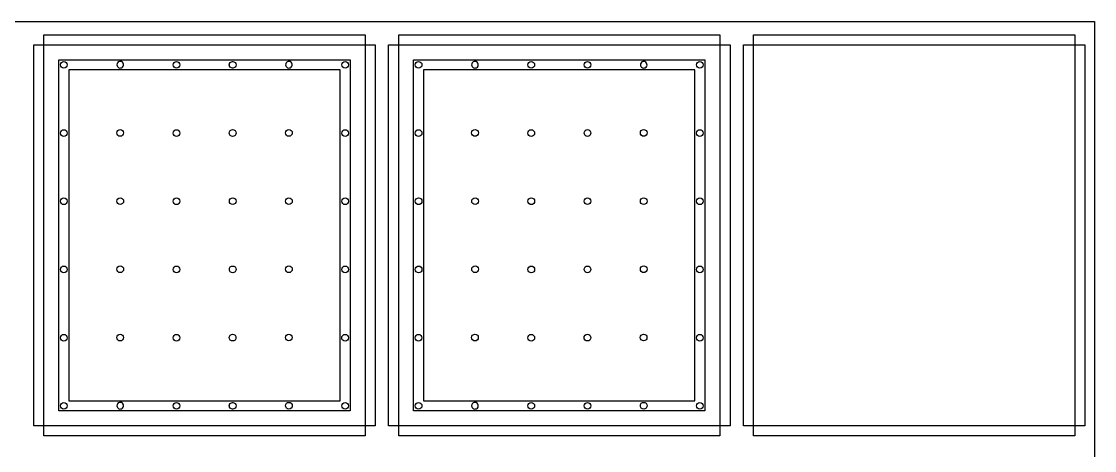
# Model space of a CAD drawing. Extents: x -158 to -62, y -42.7 to 5.3.
# Drawn here: x -102.1 to -62.02, y -10.72 to 5.33 of the extents above; entities that cross this region are included whole.
import ezdxf

# ---------------------------------------------------------------- set-up
doc = ezdxf.new("R2010")
doc.units = 0
doc.header["$MEASUREMENT"] = 0
doc.layers.add('SOLIDS', color=4, linetype='CONTINUOUS')
doc.layers.add('STOCK_PERIMETER', color=1, linetype='CONTINUOUS')

msp = doc.modelspace()

# ---------------------------------------------------------------- linework, layer by layer
at = {"layer": 'SOLIDS'}
for p, q in [((-101.262, 4.451, -0.5), (-101.262, 4.826, -0.5)), ((-101.262, 4.826, -0.5), (-101.262, 4.826, -0.137)), ((-101.262, 4.826, -0.5), (-89.262, 4.826, -0.5)), ((-101.262, 4.451, -0.137), (-101.262, 4.826, -0.137)), ((-101.262, 4.826, -0.137), (-89.262, 4.826, -0.137)), ((-89.262, 4.826, -0.5), (-89.262, 4.826, -0.137)), ((-89.262, 4.826, -0.5), (-89.262, 4.451, -0.5)), ((-89.262, 4.826, -0.137), (-89.262, 4.451, -0.137)), ((-88.012, 4.451, -0.5), (-88.012, 4.826, -0.5)), ((-88.012, 4.826, -0.5), (-88.012, 4.826, -0.137)), ((-88.012, 4.826, -0.5), (-76.012, 4.826, -0.5)), ((-88.012, 4.451, -0.137), (-88.012, 4.826, -0.137)), ((-88.012, 4.826, -0.137), (-76.012, 4.826, -0.137)), ((-76.012, 4.826, -0.5), (-76.012, 4.826, -0.137)), ((-76.012, 4.826, -0.5), (-76.012, 4.451, -0.5)), ((-76.012, 4.826, -0.137), (-76.012, 4.451, -0.137)), ((-74.762, 4.451, -0.5), (-74.762, 4.826, -0.5)), ((-74.762, 4.826, -0.5), (-74.762, 4.826, -0.137)), ((-74.762, 4.826, -0.5), (-62.762, 4.826, -0.5)), ((-74.762, 4.451, -0.137), (-74.762, 4.826, -0.137)), ((-74.762, 4.826, -0.137), (-62.762, 4.826, -0.137)), ((-62.762, 4.826, -0.5), (-62.762, 4.826, -0.137)), ((-62.762, 4.826, -0.5), (-62.762, 4.451, -0.5)), ((-62.762, 4.826, -0.137), (-62.762, 4.451, -0.137)), ((-101.637, -9.799, -0.5), (-101.637, 4.451, -0.5)), ((-101.637, 4.451, -0.5), (-101.637, 4.451, -0.137)), ((-101.637, 4.451, -0.5), (-101.262, 4.451, -0.5)), ((-101.637, -9.799, -0.137), (-101.637, 4.451, -0.137)), ((-101.637, 4.451, -0.137), (-101.262, 4.451, -0.137)), ((-101.262, 4.451, -0.5), (-101.262, 4.451, -0.137)), ((-101.262, -9.799, -0.137), (-101.262, 4.451, -0.137)), ((-101.262, 4.451, -0.137), (-89.262, 4.451, -0.137)), ((-101.262, -9.799, 0.238), (-101.262, 4.451, 0.238)), ((-101.262, 4.451, 0.238), (-89.262, 4.451, 0.238)), ((-101.262, 4.451, -0.137), (-101.262, 4.451, 0.238)), ((-89.262, 4.451, -0.5), (-89.262, 4.451, -0.137)), ((-89.262, 4.451, -0.5), (-88.887, 4.451, -0.5)), ((-89.262, 4.451, -0.137), (-89.262, -9.799, -0.137)), ((-89.262, 4.451, 0.238), (-89.262, -9.799, 0.238)), ((-89.262, 4.451, -0.137), (-88.887, 4.451, -0.137)), ((-89.262, 4.451, -0.137), (-89.262, 4.451, 0.238)), ((-88.887, 4.451, -0.5), (-88.887, 4.451, -0.137)), ((-88.887, 4.451, -0.5), (-88.887, -9.799, -0.5)), ((-88.887, 4.451, -0.137), (-88.887, -9.799, -0.137)), ((-88.387, -9.799, -0.5), (-88.387, 4.451, -0.5)), ((-88.387, 4.451, -0.5), (-88.387, 4.451, -0.137)), ((-88.387, 4.451, -0.5), (-88.012, 4.451, -0.5)), ((-88.387, -9.799, -0.137), (-88.387, 4.451, -0.137)), ((-88.387, 4.451, -0.137), (-88.012, 4.451, -0.137)), ((-88.012, 4.451, -0.5), (-88.012, 4.451, -0.137)), ((-88.012, -9.799, -0.137), (-88.012, 4.451, -0.137)), ((-88.012, 4.451, -0.137), (-76.012, 4.451, -0.137)), ((-88.012, -9.799, 0.238), (-88.012, 4.451, 0.238)), ((-88.012, 4.451, 0.238), (-76.012, 4.451, 0.238)), ((-88.012, 4.451, -0.137), (-88.012, 4.451, 0.238)), ((-76.012, 4.451, -0.5), (-76.012, 4.451, -0.137)), ((-76.012, 4.451, -0.5), (-75.637, 4.451, -0.5)), ((-76.012, 4.451, -0.137), (-76.012, -9.799, -0.137)), ((-76.012, 4.451, 0.238), (-76.012, -9.799, 0.238)), ((-76.012, 4.451, -0.137), (-75.637, 4.451, -0.137)), ((-76.012, 4.451, -0.137), (-76.012, 4.451, 0.238)), ((-75.637, 4.451, -0.5), (-75.637, 4.451, -0.137)), ((-75.637, 4.451, -0.5), (-75.637, -9.799, -0.5)), ((-75.637, 4.451, -0.137), (-75.637, -9.799, -0.137)), ((-75.137, -9.799, -0.5), (-75.137, 4.451, -0.5)), ((-75.137, 4.451, -0.5), (-75.137, 4.451, -0.137)), ((-75.137, 4.451, -0.5), (-74.762, 4.451, -0.5)), ((-75.137, -9.799, -0.137), (-75.137, 4.451, -0.137)), ((-75.137, 4.451, -0.137), (-74.762, 4.451, -0.137)), ((-74.762, 4.451, -0.5), (-74.762, 4.451, -0.137)), ((-74.762, -9.799, -0.137), (-74.762, 4.451, -0.137)), ((-74.762, 4.451, -0.137), (-62.762, 4.451, -0.137)), ((-74.762, -9.799, 0.238), (-74.762, 4.451, 0.238)), ((-74.762, 4.451, 0.238), (-62.762, 4.451, 0.238)), ((-74.762, 4.451, -0.137), (-74.762, 4.451, 0.238)), ((-62.762, 4.451, -0.137), (-62.762, 4.451, 0.238)), ((-62.762, 4.451, -0.5), (-62.387, 4.451, -0.5)), ((-62.762, 4.451, -0.137), (-62.762, -9.799, -0.137)), ((-62.762, 4.451, 0.238), (-62.762, -9.799, 0.238)), ((-62.762, 4.451, -0.137), (-62.387, 4.451, -0.137)), ((-62.762, 4.451, -0.137), (-62.762, 4.451, -0.5)), ((-62.387, 4.451, -0.5), (-62.387, 4.451, -0.137)), ((-62.387, 4.451, -0.5), (-62.387, -9.799, -0.5)), ((-62.387, 4.451, -0.137), (-62.387, -9.799, -0.137)), ((-100.705, -9.237, -0.137), (-100.705, 3.89, -0.137)), ((-100.705, 3.89, -0.137), (-100.705, 3.89, 0.238)), ((-100.705, 3.89, -0.137), (-89.825, 3.89, -0.137)), ((-100.705, -9.237, 0.238), (-100.705, 3.89, 0.238)), ((-100.705, 3.89, 0.238), (-89.825, 3.89, 0.238)), ((-100.642, 3.702, -0.137), (-100.642, 3.702, -0.5)), ((-98.536, 3.705, -0.5), (-98.536, 3.705, -0.137)), ((-98.323, 3.617, -0.137), (-98.323, 3.617, -0.5)), ((-96.4, 3.787, -0.137), (-96.4, 3.787, -0.5)), ((-94.305, 3.787, -0.137), (-94.305, 3.787, -0.5)), ((-92.236, 3.705, -0.5), (-92.236, 3.705, -0.137)), ((-92.025, 3.617, -0.137), (-92.025, 3.617, -0.5)), ((-89.887, 3.702, -0.137), (-89.887, 3.702, -0.5)), ((-89.825, 3.89, -0.137), (-89.825, 3.89, 0.238)), ((-89.825, 3.89, -0.137), (-89.825, -9.237, -0.137)), ((-89.825, 3.89, 0.238), (-89.825, -9.237, 0.238)), ((-87.455, -9.237, -0.137), (-87.455, 3.89, -0.137)), ((-87.455, 3.89, -0.137), (-87.455, 3.89, 0.238)), ((-87.455, 3.89, -0.137), (-76.575, 3.89, -0.137)), ((-87.455, -9.237, 0.238), (-87.455, 3.89, 0.238)), ((-87.455, 3.89, 0.238), (-76.575, 3.89, 0.238)), ((-87.392, 3.702, -0.137), (-87.392, 3.702, -0.5)), ((-85.286, 3.705, -0.5), (-85.286, 3.705, -0.137)), ((-85.073, 3.617, -0.137), (-85.073, 3.617, -0.5)), ((-83.15, 3.787, -0.137), (-83.15, 3.787, -0.5)), ((-81.055, 3.787, -0.137), (-81.055, 3.787, -0.5)), ((-78.986, 3.705, -0.5), (-78.986, 3.705, -0.137)), ((-78.775, 3.617, -0.137), (-78.775, 3.617, -0.5)), ((-76.637, 3.702, -0.137), (-76.637, 3.702, -0.5)), ((-76.575, 3.89, -0.137), (-76.575, 3.89, 0.238)), ((-76.575, 3.89, -0.137), (-76.575, -9.237, -0.137)), ((-76.575, 3.89, 0.238), (-76.575, -9.237, 0.238)), ((-90.2, 3.515, -0.137), (-100.33, 3.515, -0.137)), ((-100.33, 3.515, -0.137), (-100.33, 3.515, 0.238)), ((-100.33, 3.515, -0.137), (-100.33, -8.862, -0.137)), ((-90.2, 3.515, 0.238), (-100.33, 3.515, 0.238)), ((-100.33, 3.515, 0.238), (-100.33, -8.862, 0.238)), ((-90.2, -8.862, -0.137), (-90.2, 3.515, -0.137)), ((-90.2, 3.515, -0.137), (-90.2, 3.515, 0.238)), ((-90.2, -8.862, 0.238), (-90.2, 3.515, 0.238)), ((-76.95, 3.515, -0.137), (-87.08, 3.515, -0.137)), ((-87.08, 3.515, -0.137), (-87.08, 3.515, 0.238)), ((-87.08, 3.515, -0.137), (-87.08, -8.862, -0.137)), ((-76.95, 3.515, 0.238), (-87.08, 3.515, 0.238)), ((-87.08, 3.515, 0.238), (-87.08, -8.862, 0.238)), ((-76.95, -8.862, -0.137), (-76.95, 3.515, -0.137)), ((-76.95, 3.515, -0.137), (-76.95, 3.515, 0.238)), ((-76.95, -8.862, 0.238), (-76.95, 3.515, 0.238)), ((-100.432, 1.242, -0.137), (-100.432, 1.242, -0.5)), ((-87.182, 1.242, -0.137), (-87.182, 1.242, -0.5)), ((-98.536, 1.155, 0.238), (-98.536, 1.155, -0.5)), ((-96.184, 1.151, 0.238), (-96.184, 1.151, -0.5)), ((-94.212, 1.028, 0.238), (-94.212, 1.028, -0.5)), ((-92.236, 1.156, 0.238), (-92.236, 1.156, -0.5)), ((-89.887, 1.151, -0.137), (-89.887, 1.151, -0.5)), ((-85.286, 1.155, 0.238), (-85.286, 1.155, -0.5)), ((-82.934, 1.151, 0.238), (-82.934, 1.151, -0.5)), ((-80.962, 1.028, 0.238), (-80.962, 1.028, -0.5)), ((-78.986, 1.156, 0.238), (-78.986, 1.156, -0.5)), ((-76.637, 1.151, -0.137), (-76.637, 1.151, -0.5)), ((-100.432, -1.308, -0.137), (-100.432, -1.308, -0.5)), ((-98.535, -1.396, 0.238), (-98.535, -1.396, -0.5)), ((-96.183, -1.4, 0.238), (-96.183, -1.4, -0.5)), ((-94.211, -1.523, 0.238), (-94.211, -1.523, -0.5)), ((-92.236, -1.395, 0.238), (-92.236, -1.395, -0.5)), ((-89.927, -1.308, -0.137), (-89.927, -1.308, -0.5)), ((-87.182, -1.308, -0.137), (-87.182, -1.308, -0.5)), ((-85.285, -1.396, 0.238), (-85.285, -1.396, -0.5)), ((-82.933, -1.4, 0.238), (-82.933, -1.4, -0.5)), ((-80.961, -1.523, 0.238), (-80.961, -1.523, -0.5)), ((-78.986, -1.395, 0.238), (-78.986, -1.395, -0.5)), ((-76.677, -1.308, -0.137), (-76.677, -1.308, -0.5)), ((-100.432, -3.855, -0.137), (-100.432, -3.855, -0.5)), ((-98.535, -3.943, 0.238), (-98.535, -3.943, -0.5)), ((-96.183, -3.948, 0.238), (-96.183, -3.948, -0.5)), ((-92.236, -3.943, 0.238), (-92.236, -3.943, -0.5)), ((-89.927, -3.855, -0.137), (-89.927, -3.855, -0.5)), ((-87.182, -3.855, -0.137), (-87.182, -3.855, -0.5)), ((-85.285, -3.943, 0.238), (-85.285, -3.943, -0.5)), ((-82.933, -3.948, 0.238), (-82.933, -3.948, -0.5)), ((-78.986, -3.943, 0.238), (-78.986, -3.943, -0.5)), ((-76.677, -3.855, -0.137), (-76.677, -3.855, -0.5)), ((-94.211, -4.071, 0.238), (-94.211, -4.071, -0.5)), ((-80.961, -4.071, 0.238), (-80.961, -4.071, -0.5)), ((-100.432, -6.413, -0.137), (-100.432, -6.413, -0.5)), ((-98.537, -6.498, 0.238), (-98.537, -6.498, -0.5)), ((-96.185, -6.503, 0.238), (-96.185, -6.503, -0.5)), ((-94.213, -6.625, 0.238), (-94.213, -6.625, -0.5)), ((-92.238, -6.497, 0.238), (-92.238, -6.497, -0.5)), ((-89.927, -6.413, -0.137), (-89.927, -6.413, -0.5)), ((-87.182, -6.413, -0.137), (-87.182, -6.413, -0.5)), ((-85.287, -6.498, 0.238), (-85.287, -6.498, -0.5)), ((-82.935, -6.503, 0.238), (-82.935, -6.503, -0.5)), ((-80.963, -6.625, 0.238), (-80.963, -6.625, -0.5)), ((-78.988, -6.497, 0.238), (-78.988, -6.497, -0.5)), ((-76.677, -6.413, -0.137), (-76.677, -6.413, -0.5)), ((-100.432, -8.958, -0.137), (-100.432, -8.958, -0.5)), ((-100.33, -8.862, -0.137), (-90.2, -8.862, -0.137)), ((-100.33, -8.862, 0.238), (-90.2, -8.862, 0.238)), ((-100.33, -8.862, 0.238), (-100.33, -8.862, -0.137)), ((-98.536, -9.047, -0.5), (-98.536, -9.047, -0.137)), ((-98.323, -9.134, -0.137), (-98.323, -9.134, -0.5)), ((-96.4, -8.964, -0.137), (-96.4, -8.964, -0.5)), ((-94.305, -8.964, -0.137), (-94.305, -8.964, -0.5)), ((-92.236, -9.044, -0.137), (-92.236, -9.044, -0.5)), ((-90.2, -8.862, -0.137), (-90.2, -8.862, 0.238)), ((-89.887, -9.049, -0.137), (-89.887, -9.049, -0.5)), ((-87.182, -8.958, -0.137), (-87.182, -8.958, -0.5)), ((-87.08, -8.862, -0.137), (-76.95, -8.862, -0.137)), ((-87.08, -8.862, 0.238), (-76.95, -8.862, 0.238)), ((-87.08, -8.862, 0.238), (-87.08, -8.862, -0.137)), ((-85.286, -9.047, -0.5), (-85.286, -9.047, -0.137)), ((-85.073, -9.134, -0.137), (-85.073, -9.134, -0.5)), ((-83.15, -8.964, -0.137), (-83.15, -8.964, -0.5)), ((-81.055, -8.964, -0.137), (-81.055, -8.964, -0.5)), ((-78.986, -9.044, -0.137), (-78.986, -9.044, -0.5)), ((-76.95, -8.862, -0.137), (-76.95, -8.862, 0.238)), ((-76.637, -9.049, -0.137), (-76.637, -9.049, -0.5)), ((-89.825, -9.237, -0.137), (-100.705, -9.237, -0.137)), ((-89.825, -9.237, 0.238), (-100.705, -9.237, 0.238)), ((-100.705, -9.237, 0.238), (-100.705, -9.237, -0.137)), ((-89.825, -9.237, -0.137), (-89.825, -9.237, 0.238)), ((-76.575, -9.237, -0.137), (-87.455, -9.237, -0.137)), ((-76.575, -9.237, 0.238), (-87.455, -9.237, 0.238)), ((-87.455, -9.237, 0.238), (-87.455, -9.237, -0.137)), ((-76.575, -9.237, -0.137), (-76.575, -9.237, 0.238)), ((-101.262, -9.799, -0.5), (-101.637, -9.799, -0.5)), ((-101.637, -9.799, -0.5), (-101.637, -9.799, -0.137)), ((-101.262, -9.799, -0.137), (-101.637, -9.799, -0.137)), ((-101.262, -10.174, -0.5), (-101.262, -9.799, -0.5)), ((-101.262, -9.799, -0.5), (-101.262, -9.799, -0.137)), ((-89.262, -9.799, -0.137), (-101.262, -9.799, -0.137)), ((-89.262, -9.799, 0.238), (-101.262, -9.799, 0.238)), ((-101.262, -10.174, -0.137), (-101.262, -9.799, -0.137)), ((-101.262, -9.799, -0.137), (-101.262, -9.799, 0.238)), ((-88.887, -9.799, -0.5), (-89.262, -9.799, -0.5)), ((-89.262, -9.799, -0.5), (-89.262, -9.799, -0.137)), ((-89.262, -9.799, -0.5), (-89.262, -10.174, -0.5)), ((-88.887, -9.799, -0.137), (-89.262, -9.799, -0.137)), ((-89.262, -9.799, -0.137), (-89.262, -10.174, -0.137)), ((-89.262, -9.799, 0.238), (-89.262, -9.799, -0.137)), ((-88.887, -9.799, -0.137), (-88.887, -9.799, -0.5)), ((-88.012, -9.799, -0.5), (-88.387, -9.799, -0.5)), ((-88.387, -9.799, -0.5), (-88.387, -9.799, -0.137)), ((-88.012, -9.799, -0.137), (-88.387, -9.799, -0.137)), ((-88.012, -10.174, -0.5), (-88.012, -9.799, -0.5)), ((-88.012, -9.799, -0.5), (-88.012, -9.799, -0.137)), ((-76.012, -9.799, -0.137), (-88.012, -9.799, -0.137)), ((-76.012, -9.799, 0.238), (-88.012, -9.799, 0.238)), ((-88.012, -10.174, -0.137), (-88.012, -9.799, -0.137)), ((-88.012, -9.799, -0.137), (-88.012, -9.799, 0.238)), ((-75.637, -9.799, -0.5), (-76.012, -9.799, -0.5)), ((-76.012, -9.799, -0.5), (-76.012, -9.799, -0.137)), ((-76.012, -9.799, -0.5), (-76.012, -10.174, -0.5)), ((-75.637, -9.799, -0.137), (-76.012, -9.799, -0.137)), ((-76.012, -9.799, -0.137), (-76.012, -10.174, -0.137)), ((-76.012, -9.799, 0.238), (-76.012, -9.799, -0.137)), ((-75.637, -9.799, -0.137), (-75.637, -9.799, -0.5)), ((-74.762, -9.799, -0.5), (-75.137, -9.799, -0.5)), ((-75.137, -9.799, -0.5), (-75.137, -9.799, -0.137)), ((-74.762, -9.799, -0.137), (-75.137, -9.799, -0.137)), ((-74.762, -10.174, -0.5), (-74.762, -9.799, -0.5)), ((-74.762, -9.799, -0.5), (-74.762, -9.799, -0.137)), ((-62.762, -9.799, -0.137), (-74.762, -9.799, -0.137)), ((-62.762, -9.799, 0.238), (-74.762, -9.799, 0.238)), ((-74.762, -10.174, -0.137), (-74.762, -9.799, -0.137)), ((-74.762, -9.799, 0.238), (-74.762, -9.799, -0.137)), ((-62.387, -9.799, -0.5), (-62.762, -9.799, -0.5)), ((-62.762, -9.799, -0.5), (-62.762, -9.799, -0.137)), ((-62.762, -9.799, -0.5), (-62.762, -10.174, -0.5)), ((-62.387, -9.799, -0.137), (-62.762, -9.799, -0.137)), ((-62.762, -9.799, -0.137), (-62.762, -10.174, -0.137)), ((-62.762, -9.799, -0.137), (-62.762, -9.799, 0.238)), ((-62.387, -9.799, -0.5), (-62.387, -9.799, -0.137)), ((-89.262, -10.174, -0.5), (-101.262, -10.174, -0.5)), ((-101.262, -10.174, -0.5), (-101.262, -10.174, -0.137)), ((-89.262, -10.174, -0.137), (-101.262, -10.174, -0.137)), ((-89.262, -10.174, -0.5), (-89.262, -10.174, -0.137)), ((-76.012, -10.174, -0.5), (-88.012, -10.174, -0.5)), ((-88.012, -10.174, -0.5), (-88.012, -10.174, -0.137)), ((-76.012, -10.174, -0.137), (-88.012, -10.174, -0.137)), ((-76.012, -10.174, -0.5), (-76.012, -10.174, -0.137)), ((-62.762, -10.174, -0.5), (-74.762, -10.174, -0.5)), ((-74.762, -10.174, -0.5), (-74.762, -10.174, -0.137)), ((-62.762, -10.174, -0.137), (-74.762, -10.174, -0.137)), ((-62.762, -10.174, -0.5), (-62.762, -10.174, -0.137))]:
    msp.add_line(p, q, dxfattribs=at)
for centre in [(-100.517, 3.702, -0.5), (-100.517, 3.702, -0.137), (-96.309, 3.702, -0.5), (-96.309, 3.702, -0.137), (-94.212, 3.705, -0.137), (-94.211, 3.705, -0.5), (-90.012, 3.702, -0.5), (-90.012, 3.702, -0.137), (-87.267, 3.702, -0.5), (-87.267, 3.702, -0.137), (-83.059, 3.702, -0.5), (-83.059, 3.702, -0.137), (-80.962, 3.705, -0.137), (-80.961, 3.705, -0.5), (-76.762, 3.702, -0.5), (-76.762, 3.702, -0.137), (-100.517, 1.151, -0.5), (-100.517, 1.151, -0.137), (-98.411, 1.155, 0.238), (-98.411, 1.155, -0.5), (-96.309, 1.151, 0.238), (-96.309, 1.151, -0.5), (-94.212, 1.153, 0.238), (-94.212, 1.153, -0.5), (-92.111, 1.156, 0.238), (-92.111, 1.156, -0.5), (-90.012, 1.151, -0.5), (-90.012, 1.151, -0.137), (-87.267, 1.151, -0.5), (-87.267, 1.151, -0.137), (-85.161, 1.155, 0.238), (-85.161, 1.155, -0.5), (-83.059, 1.151, 0.238), (-83.059, 1.151, -0.5), (-80.962, 1.153, 0.238), (-80.962, 1.153, -0.5), (-78.861, 1.156, 0.238), (-78.861, 1.156, -0.5), (-76.762, 1.151, -0.5), (-76.762, 1.151, -0.137), (-100.516, -1.4, -0.5), (-100.516, -1.4, -0.137), (-98.41, -1.396, 0.238), (-98.41, -1.396, -0.5), (-96.308, -1.4, 0.238), (-96.308, -1.4, -0.5), (-94.211, -1.398, 0.238), (-94.211, -1.398, -0.5), (-92.111, -1.395, 0.238), (-92.111, -1.395, -0.5), (-90.012, -1.4, -0.5), (-90.012, -1.4, -0.137), (-87.266, -1.4, -0.5), (-87.266, -1.4, -0.137), (-85.16, -1.396, 0.238), (-85.16, -1.396, -0.5), (-83.058, -1.4, 0.238), (-83.058, -1.4, -0.5), (-80.961, -1.398, 0.238), (-80.961, -1.398, -0.5), (-78.861, -1.395, 0.238), (-78.861, -1.395, -0.5), (-76.762, -1.4, -0.5), (-76.762, -1.4, -0.137), (-100.516, -3.948, -0.5), (-100.516, -3.948, -0.137), (-98.41, -3.943, 0.238), (-98.41, -3.943, -0.5), (-96.308, -3.948, 0.238), (-96.308, -3.948, -0.5), (-94.211, -3.946, 0.238), (-94.211, -3.946, -0.5), (-92.111, -3.943, 0.238), (-92.111, -3.943, -0.5), (-90.012, -3.948, -0.5), (-90.012, -3.948, -0.137), (-87.266, -3.948, -0.5), (-87.266, -3.948, -0.137), (-85.16, -3.943, 0.238), (-85.16, -3.943, -0.5), (-83.058, -3.948, 0.238), (-83.058, -3.948, -0.5), (-80.961, -3.946, 0.238), (-80.961, -3.946, -0.5), (-78.861, -3.943, 0.238), (-78.861, -3.943, -0.5), (-76.762, -3.948, -0.5), (-76.762, -3.948, -0.137), (-100.519, -6.503, -0.5), (-100.519, -6.503, -0.137), (-98.412, -6.498, 0.238), (-98.412, -6.498, -0.5), (-96.31, -6.503, 0.238), (-96.31, -6.503, -0.5), (-94.213, -6.5, 0.238), (-94.213, -6.5, -0.5), (-92.113, -6.497, 0.238), (-92.113, -6.497, -0.5), (-90.014, -6.503, -0.5), (-90.014, -6.503, -0.137), (-87.269, -6.503, -0.5), (-87.269, -6.503, -0.137), (-85.162, -6.498, 0.238), (-85.162, -6.498, -0.5), (-83.06, -6.503, 0.238), (-83.06, -6.503, -0.5), (-80.963, -6.5, 0.238), (-80.963, -6.5, -0.5), (-78.863, -6.497, 0.238), (-78.863, -6.497, -0.5), (-76.764, -6.503, -0.5), (-76.764, -6.503, -0.137), (-100.517, -9.049, -0.5), (-100.517, -9.049, -0.137), (-96.309, -9.049, -0.5), (-96.309, -9.049, -0.137), (-94.212, -9.047, -0.137), (-94.211, -9.047, -0.5), (-92.111, -9.044, -0.5), (-92.111, -9.044, -0.137), (-90.012, -9.049, -0.5), (-90.012, -9.049, -0.137), (-87.267, -9.049, -0.5), (-87.267, -9.049, -0.137), (-83.059, -9.049, -0.5), (-83.059, -9.049, -0.137), (-80.962, -9.047, -0.137), (-80.961, -9.047, -0.5), (-78.861, -9.044, -0.5), (-78.861, -9.044, -0.137), (-76.762, -9.049, -0.5), (-76.762, -9.049, -0.137)]:
    msp.add_circle(centre, 0.125, dxfattribs=at)
for centre, start, end in [((-98.411, 3.707, -0.5), 314.1597, 181.0738), ((-98.411, 3.707, -0.137), 314.1597, 181.0738), ((-98.411, 3.707, -0.5), 181.0532, 314.1803), ((-98.411, 3.707, -0.137), 181.0532, 314.1803), ((-92.111, 3.707, -0.5), 313.7911, 181.2019), ((-92.111, 3.707, -0.137), 313.7911, 181.2019), ((-92.111, 3.707, -0.5), 181.1787, 313.8142), ((-92.111, 3.707, -0.137), 181.1787, 313.8142), ((-85.161, 3.707, -0.5), 314.1597, 181.0738), ((-85.161, 3.707, -0.137), 314.1597, 181.0738), ((-85.161, 3.707, -0.5), 181.0532, 314.1803), ((-85.161, 3.707, -0.137), 181.0532, 314.1803), ((-78.861, 3.707, -0.5), 313.7911, 181.2019), ((-78.861, 3.707, -0.137), 313.7911, 181.2019), ((-78.861, 3.707, -0.5), 181.1787, 313.8142), ((-78.861, 3.707, -0.137), 181.1787, 313.8142), ((-98.411, -9.045, -0.5), 314.1835, 181.0655), ((-98.411, -9.045, -0.137), 314.1835, 181.0655), ((-98.411, -9.045, -0.5), 181.0451, 314.204), ((-98.411, -9.045, -0.137), 181.0451, 314.204), ((-85.161, -9.045, -0.5), 314.1835, 181.0655), ((-85.161, -9.045, -0.137), 314.1835, 181.0655), ((-85.161, -9.045, -0.5), 181.0451, 314.204), ((-85.161, -9.045, -0.137), 181.0451, 314.204)]:
    msp.add_arc(centre, 0.125, start, end, dxfattribs=at)
at = {"layer": 'STOCK_PERIMETER'}
msp.add_lwpolyline([(-158.023, -42.674), (-158.023, 5.326), (-62.023, 5.326), (-62.023, -42.674)], close=True, dxfattribs=at)

doc.saveas('drawing.dxf')
